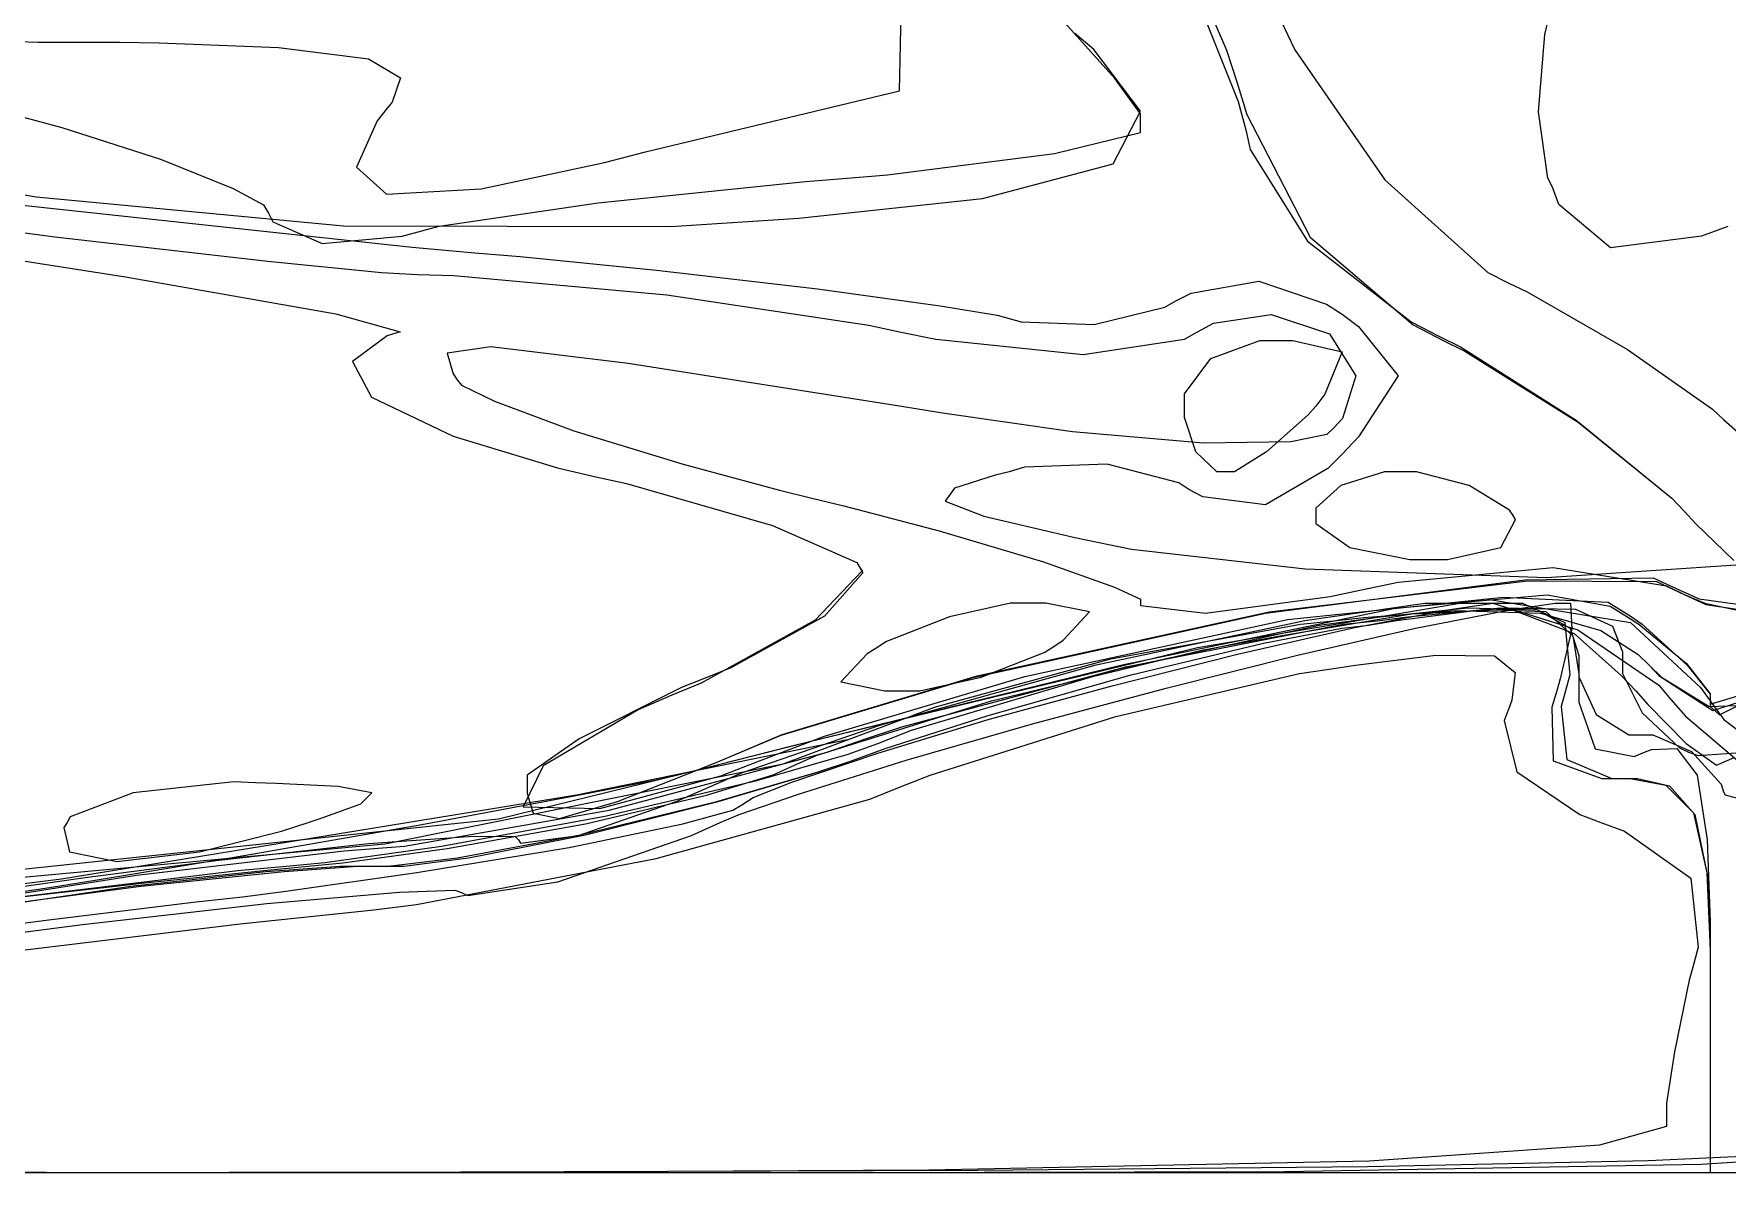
# Model space of a CAD drawing. Extents: x 0 to 1.19, y 0.01 to 1.31.
# Drawn here: x 0.5806 to 0.9832, y 0.0138 to 0.2847 of the extents above; entities that cross this region are included whole.
import ezdxf

# ---------------------------------------------------------------- set-up
doc = ezdxf.new("R2010")
doc.units = 0
doc.layers.get('0').update_dxf_attribs({"linetype": 'CONTINUOUS'})

msp = doc.modelspace()

# ---------------------------------------------------------------- linework, layer by layer
at = {"color": 250}
for p, q in [((0.78646, 0.27116), (0.78749, 0.31912)), ((0.85493, 0.30241), (0.8642, 0.28076)), ((0.83762, 0.27409), (0.82574, 0.28733)), ((0.85921, 0.28803), (0.86692, 0.26855)), ((0.87706, 0.28787), (0.88043, 0.28087)), ((0.93983, 0.28451), (0.94065, 0.28787)), ((0.52382, 0.28461), (0.58171, 0.28266)), ((0.58171, 0.28266), (0.60102, 0.28266)), ((0.60102, 0.28266), (0.61046, 0.2825)), ((0.61046, 0.2825), (0.63878, 0.28141)), ((0.83263, 0.28092), (0.82812, 0.28472)), ((0.93837, 0.26611), (0.93983, 0.28451)), ((0.63878, 0.28141), (0.66016, 0.27875)), ((0.66016, 0.27875), (0.66781, 0.2742)), ((0.8437, 0.26633), (0.83263, 0.28092)), ((0.8642, 0.28076), (0.86664, 0.27327)), ((0.88043, 0.28087), (0.9018, 0.25)), ((0.66781, 0.2742), (0.66585, 0.26845)), ((0.84375, 0.26568), (0.83762, 0.27409)), ((0.56017, 0.26975), (0.58729, 0.26237)), ((0.72602, 0.25662), (0.78646, 0.27116)), ((0.86664, 0.27327), (0.86898, 0.26546)), ((0.66461, 0.26704), (0.66222, 0.264)), ((0.66585, 0.26845), (0.66461, 0.26704)), ((0.83724, 0.25374), (0.8437, 0.26633)), ((0.84375, 0.26286), (0.84375, 0.26568)), ((0.86692, 0.26855), (0.86876, 0.26183)), ((0.94059, 0.25038), (0.93837, 0.26611)), ((0.58729, 0.26237), (0.61079, 0.25488)), ((0.66222, 0.264), (0.65734, 0.25298)), ((0.84375, 0.26123), (0.84375, 0.26286)), ((0.86876, 0.26183), (0.86979, 0.25716)), ((0.86898, 0.26546), (0.88406, 0.23633)), ((0.8233, 0.25624), (0.84375, 0.26123)), ((0.61079, 0.25488), (0.62804, 0.24788)), ((0.68696, 0.24783), (0.71631, 0.25412)), ((0.71631, 0.25412), (0.72602, 0.25662)), ((0.78358, 0.25114), (0.8233, 0.25624)), ((0.80615, 0.2455), (0.83724, 0.25374)), ((0.86979, 0.25716), (0.88346, 0.23541)), ((0.65734, 0.25298), (0.66444, 0.24658)), ((0.76405, 0.24957), (0.77398, 0.25033)), ((0.77398, 0.25033), (0.78358, 0.25114)), ((0.9018, 0.25), (0.92627, 0.22797)), ((0.94168, 0.24826), (0.94059, 0.25038)), ((0.56771, 0.24826), (0.58122, 0.24593)), ((0.58122, 0.24593), (0.65424, 0.23904)), ((0.62804, 0.24788), (0.6352, 0.24403)), ((0.66444, 0.24658), (0.68696, 0.24783)), ((0.71479, 0.24452), (0.76405, 0.24957)), ((0.9432, 0.24414), (0.94168, 0.24826)), ((0.6352, 0.24403), (0.63645, 0.24202)), ((0.63645, 0.24202), (0.63748, 0.23996)), ((0.67703, 0.23893), (0.71479, 0.24452)), ((0.76248, 0.24089), (0.80615, 0.2455)), ((0.95546, 0.23383), (0.9432, 0.24414)), ((0.63748, 0.23996), (0.6492, 0.23486)), ((0.65424, 0.23904), (0.73204, 0.23888)), ((0.66819, 0.23655), (0.67291, 0.23785)), ((0.67291, 0.23785), (0.67703, 0.23893)), ((0.73204, 0.23888), (0.74794, 0.23991)), ((0.74794, 0.23991), (0.76248, 0.24089)), ((0.98334, 0.23888), (0.97705, 0.23655)), ((0.6492, 0.23486), (0.66819, 0.23655)), ((0.88346, 0.23541), (0.90809, 0.21625)), ((0.88406, 0.23633), (0.90858, 0.21549)), ((0.97705, 0.23655), (0.95546, 0.23383)), ((0.92627, 0.22797), (0.93126, 0.22537)), ((0.93126, 0.22537), (0.93566, 0.22331)), ((0.93566, 0.22331), (0.95947, 0.20964)), ((0.90809, 0.21625), (0.91461, 0.21284)), ((0.90858, 0.21549), (0.91564, 0.21181)), ((0.91461, 0.21284), (0.91981, 0.21023)), ((0.91564, 0.21181), (0.92084, 0.2092)), ((0.91981, 0.21023), (0.94727, 0.19282)), ((0.95947, 0.20964), (0.97971, 0.19542)), ((0.92084, 0.2092), (0.94775, 0.19233)), ((0.97971, 0.19542), (0.98231, 0.19303)), ((0.94727, 0.19282), (0.97005, 0.17432)), ((0.94775, 0.19233), (0.97005, 0.17432)), ((0.98231, 0.19303), (0.98703, 0.18891)), ((0.89138, 0.1773), (0.88542, 0.17193)), ((0.89138, 0.1773), (0.88542, 0.17193)), ((0.90175, 0.18056), (0.89138, 0.1773)), ((0.90175, 0.18056), (0.89138, 0.1773)), ((0.90522, 0.18056), (0.90175, 0.18056)), ((0.90522, 0.18056), (0.90175, 0.18056)), ((0.90934, 0.18056), (0.90522, 0.18056)), ((0.90934, 0.18056), (0.90522, 0.18056)), ((0.92182, 0.1773), (0.90934, 0.18056)), ((0.92182, 0.1773), (0.90934, 0.18056)), ((0.93148, 0.17144), (0.92182, 0.1773)), ((0.93148, 0.17144), (0.92182, 0.1773)), ((0.97005, 0.17432), (0.97293, 0.17117)), ((0.97005, 0.17432), (0.97293, 0.17117)), ((0.88542, 0.17193), (0.88542, 0.17014)), ((0.88542, 0.17193), (0.88542, 0.17014)), ((0.88542, 0.17014), (0.88542, 0.16829)), ((0.88542, 0.17014), (0.88542, 0.16829)), ((0.92942, 0.1626), (0.93289, 0.16922)), ((0.92942, 0.1626), (0.93289, 0.16922)), ((0.93229, 0.17014), (0.93148, 0.17144)), ((0.93229, 0.17014), (0.93148, 0.17144)), ((0.93289, 0.16922), (0.93229, 0.17014)), ((0.93289, 0.16922), (0.93229, 0.17014)), ((0.97293, 0.17117), (0.97575, 0.16819)), ((0.97293, 0.17117), (0.97575, 0.16819)), ((0.88542, 0.16829), (0.89345, 0.1626)), ((0.88542, 0.16829), (0.89345, 0.1626)), ((0.97575, 0.16819), (0.98475, 0.15945)), ((0.97575, 0.16819), (0.98475, 0.15945)), ((0.89345, 0.1626), (0.90772, 0.15972)), ((0.89345, 0.1626), (0.90772, 0.15972)), ((0.91672, 0.15972), (0.92942, 0.1626)), ((0.91672, 0.15972), (0.92942, 0.1626)), ((0.90772, 0.15972), (0.91249, 0.15972)), ((0.90772, 0.15972), (0.91249, 0.15972)), ((0.91249, 0.15972), (0.91672, 0.15972)), ((0.91249, 0.15972), (0.91672, 0.15972)), ((1.1875, 0.01389), (0, 0.01389)), ((1.1875, 0.01389), (0, 0.01389)), ((1.15625, 0.01389), (0, 0.01389)), ((1.09375, 0.01389), (0, 0.01389)), ((1.09375, 0.01389), (0, 0.01389))]:
    msp.add_line(p, q, dxfattribs=at)
at = {"color": 29}
for p, q in [((0.85921, 0.28803), (0.86692, 0.26855)), ((0.83263, 0.28092), (0.82812, 0.28472)), ((0.8437, 0.26633), (0.83263, 0.28092)), ((0.83724, 0.25374), (0.8437, 0.26633)), ((0.86692, 0.26855), (0.86876, 0.26183)), ((0.86876, 0.26183), (0.86979, 0.25716)), ((0.80615, 0.2455), (0.83724, 0.25374)), ((0.86979, 0.25716), (0.88346, 0.23541)), ((0.56771, 0.24826), (0.58122, 0.24593)), ((0.58122, 0.24593), (0.65424, 0.23904)), ((0.76248, 0.24089), (0.80615, 0.2455)), ((0.65424, 0.23904), (0.73204, 0.23888)), ((0.73204, 0.23888), (0.74794, 0.23991)), ((0.74794, 0.23991), (0.76248, 0.24089)), ((0.88346, 0.23541), (0.90809, 0.21625)), ((0.90809, 0.21625), (0.91461, 0.21284)), ((0.91461, 0.21284), (0.91981, 0.21023)), ((0.91981, 0.21023), (0.94727, 0.19282)), ((0.94727, 0.19282), (0.97005, 0.17432)), ((0.89138, 0.1773), (0.88542, 0.17193)), ((0.90175, 0.18056), (0.89138, 0.1773)), ((0.90522, 0.18056), (0.90175, 0.18056)), ((0.90934, 0.18056), (0.90522, 0.18056)), ((0.92182, 0.1773), (0.90934, 0.18056)), ((0.93148, 0.17144), (0.92182, 0.1773)), ((0.97005, 0.17432), (0.97293, 0.17117)), ((0.88542, 0.17193), (0.88542, 0.17014)), ((0.88542, 0.17014), (0.88542, 0.16829)), ((0.92942, 0.1626), (0.93289, 0.16922)), ((0.93229, 0.17014), (0.93148, 0.17144)), ((0.93289, 0.16922), (0.93229, 0.17014)), ((0.97293, 0.17117), (0.97575, 0.16819)), ((0.88542, 0.16829), (0.89345, 0.1626)), ((0.97575, 0.16819), (0.98475, 0.15945)), ((0.89345, 0.1626), (0.90772, 0.15972)), ((0.91672, 0.15972), (0.92942, 0.1626)), ((0.90772, 0.15972), (0.91249, 0.15972)), ((0.91249, 0.15972), (0.91672, 0.15972)), ((1.08957, 0.01389), (0, 0.01389))]:
    msp.add_line(p, q, dxfattribs=at)
at = {"color": 251}
for p, q in [((0.52686, 0.24403), (0.58567, 0.23644)), ((0.58567, 0.23644), (0.63628, 0.23063)), ((0.63628, 0.23063), (0.66325, 0.22797)), ((0.66325, 0.22797), (0.67188, 0.22743)), ((0.67188, 0.22743), (0.68045, 0.22721)), ((0.68045, 0.22721), (0.73112, 0.22266)), ((0.73112, 0.22266), (0.77914, 0.21544)), ((0.86111, 0.21588), (0.87478, 0.21794)), ((0.87478, 0.21794), (0.88867, 0.21338)), ((0.77914, 0.21544), (0.78646, 0.21387)), ((0.78646, 0.21387), (0.79503, 0.21208)), ((0.85417, 0.21208), (0.85731, 0.21387)), ((0.85731, 0.21387), (0.86111, 0.21588)), ((0.88867, 0.21338), (0.89491, 0.20334)), ((0.68929, 0.21023), (0.67893, 0.20877)), ((0.72195, 0.20627), (0.68929, 0.21023)), ((0.79503, 0.21208), (0.83008, 0.20844)), ((0.83008, 0.20844), (0.85417, 0.21208)), ((0.67893, 0.20877), (0.68034, 0.20383)), ((0.77034, 0.19873), (0.72195, 0.20627)), ((0.68034, 0.20383), (0.68126, 0.20242)), ((0.68126, 0.20242), (0.68229, 0.20112)), ((0.89491, 0.20334), (0.89176, 0.1932)), ((0.68229, 0.20112), (0.69016, 0.19732)), ((0.69016, 0.19732), (0.70898, 0.19032)), ((0.78646, 0.19618), (0.77034, 0.19873)), ((0.79666, 0.1945), (0.78646, 0.19618)), ((0.82758, 0.1901), (0.79666, 0.1945)), ((0.70898, 0.19032), (0.73497, 0.1824)), ((0.85872, 0.18734), (0.82758, 0.1901)), ((0.88802, 0.18945), (0.87945, 0.18772)), ((0.88959, 0.19097), (0.88802, 0.18945)), ((0.89176, 0.1932), (0.88959, 0.19097)), ((0.87945, 0.18772), (0.85872, 0.18734)), ((0.73497, 0.1824), (0.75792, 0.17622)), ((0.75792, 0.17622), (0.76562, 0.17432)), ((0.76562, 0.17432), (0.77317, 0.17247)), ((0.77317, 0.17247), (0.79584, 0.1665)), ((0.79584, 0.1665), (0.82069, 0.15912)), ((0.82069, 0.15912), (0.83751, 0.1531)), ((0.90495, 0.1543), (0.94179, 0.15777)), ((0.94179, 0.15777), (0.96875, 0.15348)), ((0.83751, 0.1531), (0.84375, 0.15028)), ((0.89583, 0.15245), (0.90495, 0.1543)), ((0.96875, 0.15348), (0.97293, 0.15137)), ((0.81283, 0.14931), (0.79829, 0.14605)), ((0.81771, 0.14931), (0.81283, 0.14931)), ((0.82118, 0.14931), (0.81771, 0.14931)), ((0.8316, 0.14724), (0.82118, 0.14931)), ((0.84375, 0.15028), (0.84375, 0.14931)), ((0.84375, 0.14931), (0.84375, 0.14876)), ((0.85921, 0.14697), (0.88878, 0.15088)), ((0.88878, 0.15088), (0.89583, 0.15245)), ((0.97293, 0.15137), (0.97814, 0.14904)), ((0.97814, 0.14904), (0.99658, 0.14621)), ((0.79829, 0.14605), (0.78331, 0.14019)), ((0.82536, 0.14057), (0.8316, 0.14724)), ((0.84375, 0.14876), (0.85921, 0.14697)), ((0.77875, 0.13726), (0.77251, 0.13059)), ((0.78125, 0.13889), (0.77875, 0.13726)), ((0.78331, 0.14019), (0.78125, 0.13889)), ((0.80583, 0.13173), (0.8208, 0.13759)), ((0.8208, 0.13759), (0.82292, 0.13889)), ((0.82292, 0.13889), (0.82536, 0.14057)), ((0.77251, 0.13059), (0.78293, 0.12847)), ((0.79129, 0.12847), (0.80583, 0.13173)), ((0.78293, 0.12847), (0.78646, 0.12847)), ((0.78646, 0.12847), (0.79129, 0.12847)), ((1.08854, 0.01389), (0, 0.01389))]:
    msp.add_line(p, q, dxfattribs=at)
at = {"color": 27}
for p, q in [((0.52686, 0.24403), (0.58567, 0.23644)), ((0.58567, 0.23644), (0.63628, 0.23063)), ((0.63628, 0.23063), (0.66325, 0.22797)), ((0.66325, 0.22797), (0.67188, 0.22743)), ((0.67188, 0.22743), (0.68045, 0.22721)), ((0.68045, 0.22721), (0.73112, 0.22266)), ((0.73112, 0.22266), (0.77914, 0.21544)), ((0.86111, 0.21588), (0.87478, 0.21794)), ((0.87478, 0.21794), (0.88867, 0.21338)), ((0.77914, 0.21544), (0.78646, 0.21387)), ((0.78646, 0.21387), (0.79503, 0.21208)), ((0.85417, 0.21208), (0.85731, 0.21387)), ((0.85731, 0.21387), (0.86111, 0.21588)), ((0.88867, 0.21338), (0.89491, 0.20334)), ((0.68929, 0.21023), (0.67893, 0.20877)), ((0.72195, 0.20627), (0.68929, 0.21023)), ((0.79503, 0.21208), (0.83008, 0.20844)), ((0.83008, 0.20844), (0.85417, 0.21208)), ((0.67893, 0.20877), (0.68034, 0.20383)), ((0.77034, 0.19873), (0.72195, 0.20627)), ((0.68034, 0.20383), (0.68126, 0.20242)), ((0.68126, 0.20242), (0.68229, 0.20112)), ((0.89491, 0.20334), (0.89176, 0.1932)), ((0.68229, 0.20112), (0.69016, 0.19732)), ((0.69016, 0.19732), (0.70898, 0.19032)), ((0.78646, 0.19618), (0.77034, 0.19873)), ((0.79666, 0.1945), (0.78646, 0.19618)), ((0.82758, 0.1901), (0.79666, 0.1945)), ((0.70898, 0.19032), (0.73497, 0.1824)), ((0.85872, 0.18734), (0.82758, 0.1901)), ((0.88802, 0.18945), (0.87945, 0.18772)), ((0.88959, 0.19097), (0.88802, 0.18945)), ((0.89176, 0.1932), (0.88959, 0.19097)), ((0.87945, 0.18772), (0.85872, 0.18734)), ((0.73497, 0.1824), (0.75792, 0.17622)), ((0.75792, 0.17622), (0.76562, 0.17432)), ((0.76562, 0.17432), (0.77317, 0.17247)), ((0.77317, 0.17247), (0.79584, 0.1665)), ((0.79584, 0.1665), (0.82069, 0.15912)), ((0.82069, 0.15912), (0.83751, 0.1531)), ((0.90495, 0.1543), (0.94179, 0.15777)), ((0.94179, 0.15777), (0.96875, 0.15348)), ((0.83751, 0.1531), (0.84375, 0.15028)), ((0.89583, 0.15245), (0.90495, 0.1543)), ((0.96875, 0.15348), (0.97293, 0.15137)), ((0.81283, 0.14931), (0.79829, 0.14605)), ((0.81771, 0.14931), (0.81283, 0.14931)), ((0.82118, 0.14931), (0.81771, 0.14931)), ((0.8316, 0.14724), (0.82118, 0.14931)), ((0.84375, 0.15028), (0.84375, 0.14931)), ((0.84375, 0.14931), (0.84375, 0.14876)), ((0.85921, 0.14697), (0.88878, 0.15088)), ((0.88878, 0.15088), (0.89583, 0.15245)), ((0.97293, 0.15137), (0.97814, 0.14904)), ((0.97814, 0.14904), (0.99658, 0.14621)), ((0.79829, 0.14605), (0.78331, 0.14019)), ((0.82536, 0.14057), (0.8316, 0.14724)), ((0.84375, 0.14876), (0.85921, 0.14697)), ((0.77875, 0.13726), (0.77251, 0.13059)), ((0.78125, 0.13889), (0.77875, 0.13726)), ((0.78331, 0.14019), (0.78125, 0.13889)), ((0.80583, 0.13173), (0.8208, 0.13759)), ((0.8208, 0.13759), (0.82292, 0.13889)), ((0.82292, 0.13889), (0.82536, 0.14057)), ((0.77251, 0.13059), (0.78293, 0.12847)), ((0.79129, 0.12847), (0.80583, 0.13173)), ((0.78293, 0.12847), (0.78646, 0.12847)), ((0.78646, 0.12847), (0.79129, 0.12847)), ((1.08333, 0.01389), (0, 0.01389))]:
    msp.add_line(p, q, dxfattribs=at)
at = {"color": 8}
for p, q in [((0.5638, 0.24544), (0.67057, 0.23394)), ((0.67057, 0.23394), (0.68544, 0.23264)), ((0.68544, 0.23264), (0.69624, 0.23172)), ((0.69624, 0.23172), (0.72868, 0.22846)), ((0.72868, 0.22846), (0.76693, 0.22407)), ((0.85574, 0.22304), (0.87185, 0.22591)), ((0.87185, 0.22591), (0.88797, 0.22043)), ((0.76693, 0.22407), (0.79612, 0.22005)), ((0.85211, 0.22119), (0.85574, 0.22304)), ((0.79612, 0.22005), (0.80963, 0.21783)), ((0.80963, 0.21783), (0.8125, 0.21701)), ((0.83268, 0.2156), (0.8495, 0.21967)), ((0.8495, 0.21967), (0.85211, 0.22119)), ((0.88797, 0.22043), (0.89166, 0.21804)), ((0.89166, 0.21804), (0.89551, 0.21512)), ((0.8125, 0.21701), (0.81532, 0.21625)), ((0.81532, 0.21625), (0.83268, 0.2156)), ((0.89551, 0.21512), (0.90495, 0.20334)), ((0.90495, 0.20334), (0.89551, 0.18886)), ((0.89551, 0.18886), (0.89166, 0.18473)), ((0.81614, 0.18164), (0.8125, 0.18056)), ((0.83578, 0.1824), (0.81614, 0.18164)), ((0.85281, 0.17795), (0.83578, 0.1824)), ((0.88824, 0.18137), (0.87343, 0.17274)), ((0.89166, 0.18473), (0.88824, 0.18137)), ((0.80919, 0.17974), (0.79953, 0.1767)), ((0.8125, 0.18056), (0.80919, 0.17974)), ((0.8552, 0.17638), (0.85281, 0.17795)), ((0.79953, 0.1767), (0.79725, 0.17356)), ((0.79725, 0.17356), (0.80648, 0.17003)), ((0.85856, 0.17459), (0.8552, 0.17638)), ((0.87343, 0.17274), (0.85856, 0.17459)), ((0.80648, 0.17003), (0.8227, 0.16618)), ((0.8227, 0.16618), (0.82812, 0.16493)), ((0.82812, 0.16493), (0.84158, 0.16216)), ((0.84158, 0.16216), (0.88287, 0.1575)), ((0.88287, 0.1575), (0.94021, 0.15544)), ((0.94021, 0.15544), (0.98763, 0.15864)), ((1.08957, 0.01389), (0, 0.01389))]:
    msp.add_line(p, q, dxfattribs=at)
at = {"color": 39}
for p, q in [((0.5638, 0.24544), (0.67057, 0.23394)), ((0.67057, 0.23394), (0.68544, 0.23264)), ((0.68544, 0.23264), (0.69624, 0.23172)), ((0.69624, 0.23172), (0.72868, 0.22846)), ((0.72868, 0.22846), (0.76693, 0.22407)), ((0.85574, 0.22304), (0.87185, 0.22591)), ((0.87185, 0.22591), (0.88797, 0.22043)), ((0.76693, 0.22407), (0.79612, 0.22005)), ((0.85211, 0.22119), (0.85574, 0.22304)), ((0.79612, 0.22005), (0.80963, 0.21783)), ((0.80963, 0.21783), (0.8125, 0.21701)), ((0.83268, 0.2156), (0.8495, 0.21967)), ((0.8495, 0.21967), (0.85211, 0.22119)), ((0.88797, 0.22043), (0.89166, 0.21804)), ((0.89166, 0.21804), (0.89551, 0.21512)), ((0.8125, 0.21701), (0.81532, 0.21625)), ((0.81532, 0.21625), (0.83268, 0.2156)), ((0.89551, 0.21512), (0.90495, 0.20334)), ((0.90495, 0.20334), (0.89551, 0.18886)), ((0.89551, 0.18886), (0.89166, 0.18473)), ((0.81614, 0.18164), (0.8125, 0.18056)), ((0.83578, 0.1824), (0.81614, 0.18164)), ((0.85281, 0.17795), (0.83578, 0.1824)), ((0.88824, 0.18137), (0.87343, 0.17274)), ((0.89166, 0.18473), (0.88824, 0.18137)), ((0.80919, 0.17974), (0.79953, 0.1767)), ((0.8125, 0.18056), (0.80919, 0.17974)), ((0.8552, 0.17638), (0.85281, 0.17795)), ((0.79953, 0.1767), (0.79725, 0.17356)), ((0.79725, 0.17356), (0.80648, 0.17003)), ((0.85856, 0.17459), (0.8552, 0.17638)), ((0.87343, 0.17274), (0.85856, 0.17459)), ((0.80648, 0.17003), (0.8227, 0.16618)), ((0.8227, 0.16618), (0.82812, 0.16493)), ((0.82812, 0.16493), (0.84158, 0.16216)), ((0.84158, 0.16216), (0.88287, 0.1575)), ((0.88287, 0.1575), (0.94021, 0.15544)), ((0.94021, 0.15544), (0.98763, 0.15864)), ((1.08957, 0.01389), (0, 0.01389))]:
    msp.add_line(p, q, dxfattribs=at)
at = {"color": 37}
for p, q in [((0.52577, 0.23882), (0.60243, 0.22694)), ((0.52577, 0.23882), (0.60243, 0.22694)), ((0.60243, 0.22694), (0.6524, 0.21815)), ((0.60243, 0.22694), (0.6524, 0.21815)), ((0.6524, 0.21815), (0.6677, 0.21387)), ((0.6524, 0.21815), (0.6677, 0.21387)), ((0.6677, 0.21387), (0.66461, 0.21289)), ((0.6677, 0.21387), (0.66461, 0.21289)), ((0.6677, 0.21387), (0.6677, 0.21387)), ((0.6677, 0.21387), (0.6677, 0.21387)), ((0.66461, 0.21289), (0.65636, 0.20676)), ((0.66461, 0.21289), (0.65636, 0.20676)), ((0.86041, 0.20752), (0.87213, 0.21181)), ((0.87213, 0.21181), (0.87603, 0.21181)), ((0.87603, 0.21181), (0.87994, 0.21181)), ((0.87994, 0.21181), (0.89166, 0.20909)), ((0.65636, 0.20676), (0.66092, 0.1983)), ((0.65636, 0.20676), (0.66092, 0.1983)), ((0.85417, 0.19906), (0.86041, 0.20752)), ((0.89166, 0.20909), (0.88753, 0.199)), ((0.66092, 0.1983), (0.68029, 0.18902)), ((0.66092, 0.1983), (0.68029, 0.18902)), ((0.85417, 0.19618), (0.85417, 0.19906)), ((0.88753, 0.199), (0.88542, 0.19618)), ((0.85417, 0.19347), (0.85417, 0.19618)), ((0.85688, 0.18527), (0.85417, 0.19347)), ((0.88357, 0.19412), (0.8737, 0.18527)), ((0.88542, 0.19618), (0.88357, 0.19412)), ((0.68029, 0.18902), (0.70513, 0.18153)), ((0.68029, 0.18902), (0.70513, 0.18153)), ((0.86187, 0.18056), (0.85688, 0.18527)), ((0.8737, 0.18527), (0.86605, 0.18056)), ((0.70513, 0.18153), (0.71354, 0.17952)), ((0.70513, 0.18153), (0.71354, 0.17952)), ((0.71354, 0.17952), (0.72157, 0.17774)), ((0.71354, 0.17952), (0.72157, 0.17774)), ((0.72157, 0.17774), (0.75624, 0.16781)), ((0.72157, 0.17774), (0.75624, 0.16781)), ((0.86355, 0.18056), (0.86187, 0.18056)), ((0.86605, 0.18056), (0.86355, 0.18056)), ((0.75624, 0.16781), (0.77626, 0.15896)), ((0.75624, 0.16781), (0.77626, 0.15896)), ((0.77626, 0.15896), (0.77707, 0.15766)), ((0.77626, 0.15896), (0.77707, 0.15766)), ((0.77707, 0.15766), (0.77772, 0.15652)), ((0.77707, 0.15766), (0.77772, 0.15652)), ((0.77772, 0.15652), (0.76861, 0.14621)), ((0.77772, 0.15652), (0.76861, 0.14621)), ((0.87343, 0.14697), (0.93506, 0.15489)), ((0.87435, 0.14724), (0.93576, 0.15462)), ((0.93506, 0.15489), (0.9656, 0.15533)), ((0.93576, 0.15462), (0.96642, 0.15451)), ((0.9656, 0.15533), (0.9719, 0.15245)), ((0.96642, 0.15451), (0.97293, 0.15137)), ((0.9719, 0.15245), (0.97656, 0.15039)), ((0.97293, 0.15137), (0.97786, 0.14931)), ((0.97656, 0.15039), (0.99582, 0.14762)), ((0.97786, 0.14931), (0.99555, 0.14556)), ((0.76861, 0.14621), (0.74631, 0.13395)), ((0.76861, 0.14621), (0.74631, 0.13395)), ((0.80398, 0.13167), (0.87343, 0.14697)), ((0.8049, 0.13205), (0.87435, 0.14724)), ((0.74631, 0.13395), (0.74061, 0.13162)), ((0.74631, 0.13395), (0.74061, 0.13162)), ((0.73459, 0.12929), (0.71029, 0.11708)), ((0.73459, 0.12929), (0.71029, 0.11708)), ((0.74061, 0.13162), (0.73459, 0.12929)), ((0.74061, 0.13162), (0.73459, 0.12929)), ((0.7583, 0.11795), (0.80398, 0.13167)), ((0.75852, 0.11811), (0.8049, 0.13205)), ((0.71029, 0.11708), (0.69792, 0.10845)), ((0.71029, 0.11708), (0.69792, 0.10845)), ((0.74376, 0.11182), (0.75852, 0.11811)), ((0.74376, 0.11182), (0.7583, 0.11795)), ((0.7194, 0.10221), (0.73769, 0.10938)), ((0.7194, 0.10221), (0.73769, 0.10938)), ((0.73769, 0.10938), (0.74376, 0.11182)), ((0.73769, 0.10938), (0.74376, 0.11182)), ((0.69792, 0.10845), (0.69792, 0.10558)), ((0.69792, 0.10845), (0.69792, 0.10558)), ((0.69792, 0.10558), (0.69792, 0.10406)), ((0.69792, 0.10558), (0.69792, 0.10406)), ((0.69792, 0.10406), (0.69933, 0.09939)), ((0.69792, 0.10406), (0.69933, 0.09939)), ((0.70557, 0.09814), (0.7194, 0.10221)), ((0.70557, 0.09814), (0.7194, 0.10221)), ((0.69933, 0.09939), (0.70557, 0.09814)), ((0.69933, 0.09939), (0.70557, 0.09814)), ((1.08333, 0.01389), (0, 0.01389)), ((1.08333, 0.01389), (0, 0.01389))]:
    msp.add_line(p, q, dxfattribs=at)
at = {"color": 252}
for p, q in [((0.52577, 0.23882), (0.60243, 0.22694)), ((0.60243, 0.22694), (0.6524, 0.21815)), ((0.6524, 0.21815), (0.6677, 0.21387)), ((0.6677, 0.21387), (0.66461, 0.21289)), ((0.6677, 0.21387), (0.6677, 0.21387)), ((0.66461, 0.21289), (0.65636, 0.20676)), ((0.65636, 0.20676), (0.66092, 0.1983)), ((0.66092, 0.1983), (0.68029, 0.18902)), ((0.68029, 0.18902), (0.70513, 0.18153)), ((0.70513, 0.18153), (0.71354, 0.17952)), ((0.71354, 0.17952), (0.72157, 0.17774)), ((0.72157, 0.17774), (0.75624, 0.16781)), ((0.75624, 0.16781), (0.77626, 0.15896)), ((0.77756, 0.15701), (0.76638, 0.14529)), ((0.77626, 0.15896), (0.77707, 0.15766)), ((0.77707, 0.15766), (0.77756, 0.15701)), ((0.85731, 0.13878), (0.92573, 0.15034)), ((0.87864, 0.14545), (0.93001, 0.15077)), ((0.92573, 0.15034), (0.96023, 0.14475)), ((0.93001, 0.15077), (0.95491, 0.14958)), ((0.95491, 0.14958), (0.96039, 0.14616)), ((0.76638, 0.14529), (0.73931, 0.13032)), ((0.81624, 0.13189), (0.87864, 0.14545)), ((0.88178, 0.14437), (0.88959, 0.14513)), ((0.88959, 0.14513), (0.89681, 0.14594)), ((0.89681, 0.14594), (0.91856, 0.14762)), ((0.91856, 0.14762), (0.9388, 0.14697)), ((0.9388, 0.14697), (0.95312, 0.1428)), ((0.96039, 0.14616), (0.963, 0.14437)), ((0.8367, 0.13607), (0.88178, 0.14437)), ((0.95312, 0.1428), (0.96202, 0.1371)), ((0.96023, 0.14475), (0.97683, 0.12929)), ((0.963, 0.14437), (0.97369, 0.1346)), ((0.76503, 0.11648), (0.85731, 0.13878)), ((0.96202, 0.1371), (0.96457, 0.13471)), ((0.79476, 0.12462), (0.8367, 0.13607)), ((0.96457, 0.13471), (0.96766, 0.13162)), ((0.97369, 0.1346), (0.97917, 0.12766)), ((0.73931, 0.13032), (0.73231, 0.12744)), ((0.76861, 0.11768), (0.81624, 0.13189)), ((0.96766, 0.13162), (0.97982, 0.12381)), ((0.97683, 0.12929), (0.98123, 0.12326)), ((0.73231, 0.12744), (0.72434, 0.12397)), ((0.97917, 0.12533), (0.98866, 0.1282)), ((0.97917, 0.12766), (0.97917, 0.12533)), ((0.97917, 0.12533), (0.97917, 0.12533)), ((0.97982, 0.12381), (0.98839, 0.12657)), ((0.72434, 0.12397), (0.70171, 0.11068)), ((0.77447, 0.11703), (0.78852, 0.12223)), ((0.78852, 0.12223), (0.79476, 0.12462)), ((0.98123, 0.12326), (0.98237, 0.12169)), ((0.98237, 0.12169), (0.98736, 0.11784)), ((0.70964, 0.10379), (0.77447, 0.11703)), ((0.75315, 0.11182), (0.76861, 0.11768)), ((0.73438, 0.10867), (0.76503, 0.11648)), ((0.70171, 0.11068), (0.69699, 0.10091)), ((0.74392, 0.10829), (0.75315, 0.11182)), ((0.62815, 0.10688), (0.60428, 0.10428)), ((0.63336, 0.10661), (0.62815, 0.10688)), ((0.63824, 0.1065), (0.63336, 0.10661)), ((0.65299, 0.10574), (0.63824, 0.1065)), ((0.66102, 0.10428), (0.65299, 0.10574)), ((0.69114, 0.09804), (0.73438, 0.10867)), ((0.71517, 0.10053), (0.74392, 0.10829)), ((0.58724, 0.08382), (0.70964, 0.10379)), ((0.60428, 0.10428), (0.5893, 0.09852)), ((0.64898, 0.09825), (0.65836, 0.10162)), ((0.65836, 0.10162), (0.66102, 0.10428)), ((0.69699, 0.10091), (0.71517, 0.10053)), ((0.46067, 0.07368), (0.69114, 0.09804)), ((0.58854, 0.09722), (0.58778, 0.09603)), ((0.5893, 0.09852), (0.58854, 0.09722)), ((0.63949, 0.09516), (0.64583, 0.09722)), ((0.64583, 0.09722), (0.64898, 0.09825)), ((0.58778, 0.09603), (0.58914, 0.09022)), ((0.62001, 0.09022), (0.63949, 0.09516)), ((0.58914, 0.09022), (0.60037, 0.08789)), ((0.60037, 0.08789), (0.62001, 0.09022)), ((0.46598, 0.06879), (0.58724, 0.08382)), ((1.0402, 0.01991), (0.977, 0.0159)), ((1.08127, 0.01389), (0, 0.01389)), ((1.07292, 0.01389), (0, 0.01389)), ((0.58925, 0.01389), (0.54064, 0.01389)), ((0.73513, 0.01383), (0.58925, 0.01389)), ((0.87793, 0.01416), (0.73513, 0.01383)), ((0.977, 0.0159), (0.87793, 0.01416))]:
    msp.add_line(p, q, dxfattribs=at)
at = {"color": 47}
for p, q in [((0.52577, 0.23882), (0.60243, 0.22694)), ((0.60243, 0.22694), (0.6524, 0.21815)), ((0.6524, 0.21815), (0.6677, 0.21387)), ((0.6677, 0.21387), (0.66461, 0.21289)), ((0.6677, 0.21387), (0.6677, 0.21387)), ((0.66461, 0.21289), (0.65636, 0.20676)), ((0.65636, 0.20676), (0.66092, 0.1983)), ((0.66092, 0.1983), (0.68029, 0.18902)), ((0.68029, 0.18902), (0.70513, 0.18153)), ((0.70513, 0.18153), (0.71354, 0.17952)), ((0.71354, 0.17952), (0.72157, 0.17774)), ((0.72157, 0.17774), (0.75624, 0.16781)), ((0.75624, 0.16781), (0.77626, 0.15896)), ((0.77756, 0.15701), (0.76638, 0.14529)), ((0.77626, 0.15896), (0.77707, 0.15766)), ((0.77707, 0.15766), (0.77756, 0.15701)), ((0.87864, 0.14545), (0.93001, 0.15077)), ((0.93001, 0.15077), (0.95491, 0.14958)), ((0.95491, 0.14958), (0.96039, 0.14616)), ((0.76638, 0.14529), (0.73931, 0.13032)), ((0.81624, 0.13189), (0.87864, 0.14545)), ((0.96039, 0.14616), (0.963, 0.14437)), ((0.963, 0.14437), (0.97369, 0.1346)), ((0.97369, 0.1346), (0.97917, 0.12766)), ((0.73931, 0.13032), (0.73231, 0.12744)), ((0.76861, 0.11768), (0.81624, 0.13189)), ((0.73231, 0.12744), (0.72434, 0.12397)), ((0.97917, 0.12533), (0.98866, 0.1282)), ((0.97917, 0.12766), (0.97917, 0.12533)), ((0.97917, 0.12533), (0.97917, 0.12533)), ((0.72434, 0.12397), (0.70171, 0.11068)), ((0.75315, 0.11182), (0.76861, 0.11768)), ((0.70171, 0.11068), (0.69699, 0.10091)), ((0.74392, 0.10829), (0.75315, 0.11182)), ((0.62815, 0.10688), (0.60428, 0.10428)), ((0.63336, 0.10661), (0.62815, 0.10688)), ((0.63824, 0.1065), (0.63336, 0.10661)), ((0.65299, 0.10574), (0.63824, 0.1065)), ((0.66102, 0.10428), (0.65299, 0.10574)), ((0.71517, 0.10053), (0.74392, 0.10829)), ((0.60428, 0.10428), (0.5893, 0.09852)), ((0.64898, 0.09825), (0.65836, 0.10162)), ((0.65836, 0.10162), (0.66102, 0.10428)), ((0.69699, 0.10091), (0.71517, 0.10053)), ((0.58854, 0.09722), (0.58778, 0.09603)), ((0.5893, 0.09852), (0.58854, 0.09722)), ((0.63949, 0.09516), (0.64583, 0.09722)), ((0.64583, 0.09722), (0.64898, 0.09825)), ((0.58778, 0.09603), (0.58914, 0.09022)), ((0.62001, 0.09022), (0.63949, 0.09516)), ((0.58914, 0.09022), (0.60037, 0.08789)), ((0.60037, 0.08789), (0.62001, 0.09022)), ((1.08127, 0.01389), (0, 0.01389))]:
    msp.add_line(p, q, dxfattribs=at)
at = {"color": 9}
for p, q in [((0.88281, 0.14524), (0.9113, 0.14931)), ((0.9113, 0.14931), (0.92084, 0.14931)), ((0.92084, 0.14931), (0.92752, 0.14931)), ((0.92752, 0.14931), (0.94765, 0.14296)), ((0.83317, 0.13471), (0.88281, 0.14524)), ((0.89193, 0.14437), (0.90001, 0.14513)), ((0.90001, 0.14513), (0.90728, 0.1461)), ((0.90728, 0.1461), (0.92931, 0.14822)), ((0.92931, 0.14822), (0.9471, 0.14789)), ((0.9471, 0.14789), (0.95595, 0.14383)), ((0.84022, 0.13422), (0.89193, 0.14437)), ((0.94765, 0.14296), (0.96691, 0.12983)), ((0.95595, 0.14383), (0.95833, 0.1378)), ((0.95833, 0.1378), (0.95833, 0.13574)), ((0.78179, 0.12033), (0.83317, 0.13471)), ((0.78695, 0.1199), (0.84022, 0.13422)), ((0.95833, 0.13574), (0.95833, 0.13265)), ((0.95833, 0.13265), (0.963, 0.12326)), ((0.96691, 0.12983), (0.96978, 0.12641)), ((0.96978, 0.12641), (0.97325, 0.12245)), ((0.963, 0.12326), (0.97184, 0.11496)), ((0.97325, 0.12245), (0.98551, 0.11209)), ((0.74908, 0.1091), (0.78179, 0.12033)), ((0.76926, 0.11393), (0.7781, 0.11703)), ((0.7781, 0.11703), (0.78695, 0.1199)), ((0.71745, 0.1001), (0.76926, 0.11393)), ((0.97184, 0.11496), (0.97396, 0.11388)), ((0.97396, 0.11388), (0.97629, 0.11312)), ((0.97629, 0.11312), (0.98524, 0.11377)), ((0.73855, 0.10449), (0.74908, 0.1091)), ((0.71012, 0.09413), (0.73334, 0.10216)), ((0.73334, 0.10216), (0.73855, 0.10449)), ((0.66873, 0.09153), (0.71745, 0.1001)), ((0.66016, 0.09218), (0.68511, 0.09397)), ((0.68511, 0.09397), (0.69504, 0.09386)), ((0.69504, 0.09386), (0.69586, 0.09304)), ((0.69586, 0.09304), (0.69634, 0.09229)), ((0.69634, 0.09229), (0.71012, 0.09413)), ((0.60503, 0.08464), (0.65441, 0.09049)), ((0.62462, 0.08827), (0.66016, 0.09218)), ((0.65441, 0.09049), (0.66146, 0.09098)), ((0.66146, 0.09098), (0.66873, 0.09153)), ((0.551, 0.07617), (0.60503, 0.08464)), ((0.59283, 0.08415), (0.62462, 0.08827)), ((0.56565, 0.08035), (0.5823, 0.08263)), ((0.5823, 0.08263), (0.59283, 0.08415)), ((0.96446, 0.01676), (0.89768, 0.01535)), ((1.00944, 0.01888), (0.96446, 0.01676)), ((1.0625, 0.01389), (0, 0.01389)), ((0.68218, 0.01405), (0.56429, 0.01389)), ((0.80501, 0.01449), (0.68218, 0.01405)), ((0.89768, 0.01535), (0.80501, 0.01449))]:
    msp.add_line(p, q, dxfattribs=at)
at = {"color": 25}
for p, q in [((0.9043, 0.14817), (0.94043, 0.15131)), ((0.94043, 0.15131), (0.95535, 0.14865)), ((0.83936, 0.13466), (0.9043, 0.14817)), ((0.95535, 0.14865), (0.95936, 0.14616)), ((0.95936, 0.14616), (0.96218, 0.14437)), ((0.96218, 0.14437), (0.97352, 0.13498)), ((0.76053, 0.11534), (0.83936, 0.13466)), ((0.97352, 0.13498), (0.97917, 0.12777)), ((0.97917, 0.12777), (0.97917, 0.12533)), ((0.97917, 0.12533), (0.97917, 0.12473)), ((0.98134, 0.12278), (0.98893, 0.12652)), ((0.97917, 0.12473), (0.98134, 0.12278)), ((0.73438, 0.10867), (0.76053, 0.11534)), ((0.70958, 0.10357), (0.72862, 0.10737)), ((0.72862, 0.10737), (0.73438, 0.10867)), ((0.67291, 0.09673), (0.70958, 0.10357)), ((0.62918, 0.08908), (0.67291, 0.09673)), ((0.59478, 0.08339), (0.62918, 0.08908)), ((0.56863, 0.07943), (0.58333, 0.0816)), ((0.58333, 0.0816), (0.59478, 0.08339)), ((1.08127, 0.01389), (0, 0.01389))]:
    msp.add_line(p, q, dxfattribs=at)
at = {"color": 254}
for p, q in [((0.91667, 0.14773), (0.92757, 0.14931)), ((0.92757, 0.14931), (0.93126, 0.14931)), ((0.93126, 0.14931), (0.93457, 0.14931)), ((0.93153, 0.14773), (0.94227, 0.14931)), ((0.93457, 0.14931), (0.94461, 0.14475)), ((0.94227, 0.14931), (0.94586, 0.14931)), ((0.94586, 0.14931), (0.94591, 0.14931)), ((0.94591, 0.14931), (0.94624, 0.14323)), ((0.89426, 0.14345), (0.91667, 0.14773)), ((0.89789, 0.1441), (0.90462, 0.14518)), ((0.90462, 0.14518), (0.92502, 0.14784)), ((0.90912, 0.14339), (0.93153, 0.14773)), ((0.92502, 0.14784), (0.94005, 0.14735)), ((0.94005, 0.14735), (0.94651, 0.1416)), ((0.86675, 0.13721), (0.89426, 0.14345)), ((0.87294, 0.13981), (0.8916, 0.14339)), ((0.88108, 0.13699), (0.90912, 0.14339)), ((0.8916, 0.14339), (0.89789, 0.1441)), ((0.94624, 0.14323), (0.94347, 0.13135)), ((0.94461, 0.14475), (0.94575, 0.13227)), ((0.94651, 0.1416), (0.94792, 0.13254)), ((0.83697, 0.12967), (0.86675, 0.13721)), ((0.84152, 0.13227), (0.87294, 0.13981)), ((0.84983, 0.12912), (0.88108, 0.13699)), ((0.89486, 0.1346), (0.91395, 0.13694)), ((0.91395, 0.13694), (0.92784, 0.13683)), ((0.88151, 0.13265), (0.88856, 0.13368)), ((0.88856, 0.13368), (0.89486, 0.1346)), ((0.92784, 0.13683), (0.93278, 0.13281)), ((0.80751, 0.12261), (0.84152, 0.13227)), ((0.80751, 0.12164), (0.83697, 0.12967)), ((0.81803, 0.12061), (0.84983, 0.12912)), ((0.83789, 0.1224), (0.88151, 0.13265)), ((0.93278, 0.13281), (0.93197, 0.1263)), ((0.94347, 0.13135), (0.94271, 0.12847)), ((0.94575, 0.13227), (0.94477, 0.12847)), ((0.94792, 0.13254), (0.94792, 0.1295)), ((0.94792, 0.1295), (0.94792, 0.12581)), ((0.93197, 0.1263), (0.93126, 0.1243)), ((0.94271, 0.12847), (0.94151, 0.12462)), ((0.94477, 0.12847), (0.94374, 0.12473)), ((0.94792, 0.12581), (0.95182, 0.11469)), ((0.78125, 0.11371), (0.80751, 0.12164)), ((0.78304, 0.11475), (0.80751, 0.12261)), ((0.79373, 0.10845), (0.83789, 0.1224)), ((0.93126, 0.1243), (0.93018, 0.12147)), ((0.93018, 0.12147), (0.93316, 0.10921)), ((0.94151, 0.12462), (0.94179, 0.11182)), ((0.94374, 0.12473), (0.94504, 0.1122)), ((0.78803, 0.11198), (0.81803, 0.12061)), ((0.7608, 0.10677), (0.78125, 0.11371)), ((0.77501, 0.11182), (0.78304, 0.11475)), ((0.95182, 0.11469), (0.9611, 0.1129)), ((0.9611, 0.1129), (0.96354, 0.11388)), ((0.96354, 0.11388), (0.96522, 0.11458)), ((0.96522, 0.11458), (0.97125, 0.1148)), ((0.97125, 0.1148), (0.97602, 0.10845)), ((0.743, 0.10221), (0.76709, 0.10921)), ((0.76242, 0.10395), (0.78803, 0.11198)), ((0.76709, 0.10921), (0.77501, 0.11182)), ((0.93316, 0.10921), (0.94813, 0.09907)), ((0.94179, 0.11182), (0.9534, 0.10764)), ((0.94504, 0.1122), (0.95578, 0.10764)), ((0.75163, 0.10314), (0.7608, 0.10677)), ((0.77941, 0.1027), (0.78646, 0.10558)), ((0.78646, 0.10558), (0.79373, 0.10845)), ((0.9534, 0.10764), (0.9573, 0.10764)), ((0.95578, 0.10764), (0.95936, 0.10764)), ((0.9573, 0.10764), (0.96012, 0.10764)), ((0.95936, 0.10764), (0.96186, 0.10764)), ((0.96012, 0.10764), (0.96859, 0.10607)), ((0.96186, 0.10764), (0.96946, 0.1059)), ((0.96859, 0.10607), (0.97521, 0.09945)), ((0.96946, 0.1059), (0.97548, 0.09907)), ((0.97602, 0.10845), (0.97846, 0.0931)), ((0.7105, 0.09424), (0.743, 0.10221)), ((0.72862, 0.08865), (0.77941, 0.1027)), ((0.74685, 0.1001), (0.74897, 0.1014)), ((0.74832, 0.09912), (0.76242, 0.10395)), ((0.74897, 0.1014), (0.75163, 0.10314)), ((0.7079, 0.09125), (0.73492, 0.09684)), ((0.73492, 0.09684), (0.74685, 0.1001)), ((0.73698, 0.09413), (0.74376, 0.09722)), ((0.74376, 0.09722), (0.74832, 0.09912)), ((0.94813, 0.09907), (0.95312, 0.09722)), ((0.95312, 0.09722), (0.95882, 0.09516)), ((0.97521, 0.09945), (0.97835, 0.08523)), ((0.97548, 0.09907), (0.97841, 0.0848)), ((0.68137, 0.08881), (0.7105, 0.09424)), ((0.70519, 0.08306), (0.73698, 0.09413)), ((0.95882, 0.09516), (0.97456, 0.08393)), ((0.97846, 0.0931), (0.97917, 0.07357)), ((0.66488, 0.08681), (0.68137, 0.08881)), ((0.6716, 0.07769), (0.72862, 0.08865)), ((0.67171, 0.08529), (0.7079, 0.09125)), ((0.60373, 0.08203), (0.6358, 0.08556)), ((0.6358, 0.08556), (0.65348, 0.08681)), ((0.64057, 0.08089), (0.67171, 0.08529)), ((0.65348, 0.08681), (0.6594, 0.08681)), ((0.6594, 0.08681), (0.66488, 0.08681)), ((0.97835, 0.08523), (0.97917, 0.06689)), ((0.97841, 0.0848), (0.97917, 0.06679)), ((0.56722, 0.07671), (0.60373, 0.08203)), ((0.63021, 0.07954), (0.64057, 0.08089)), ((0.63607, 0.07796), (0.66759, 0.08062)), ((0.66759, 0.08062), (0.68072, 0.08111)), ((0.68072, 0.08111), (0.68229, 0.08057)), ((0.68229, 0.08057), (0.68381, 0.07981)), ((0.68381, 0.07981), (0.70519, 0.08306)), ((0.97456, 0.08393), (0.97629, 0.06755)), ((0.58355, 0.074), (0.61854, 0.07829)), ((0.59218, 0.07297), (0.63607, 0.07796)), ((0.61854, 0.07829), (0.63021, 0.07954)), ((0.66146, 0.07639), (0.6716, 0.07769)), ((0.53358, 0.06744), (0.58355, 0.074)), ((0.53461, 0.06169), (0.62972, 0.07308)), ((0.55349, 0.06787), (0.59218, 0.07297)), ((0.62972, 0.07308), (0.66146, 0.07639)), ((0.97917, 0.07357), (0.97917, 0.067)), ((0.97629, 0.06755), (0.97499, 0.06283)), ((0.97917, 0.067), (0.97917, 0.01389)), ((0.97917, 0.06689), (0.97917, 0.06076)), ((0.97917, 0.06679), (0.97917, 0.06076)), ((0.97499, 0.06283), (0.97418, 0.05973)), ((0.97917, 0.06076), (0.97917, 0.01389)), ((0.97917, 0.06076), (0.97917, 0.01389)), ((0.97418, 0.05973), (0.9707, 0.0427)), ((0.9707, 0.0427), (0.96875, 0.03049)), ((0.96875, 0.03049), (0.96875, 0.02637)), ((0.96875, 0.0249), (0.95285, 0.02051)), ((0.96875, 0.02637), (0.96875, 0.0249)), ((0.95285, 0.02051), (0.89806, 0.01666)), ((0.89806, 0.01666), (0.7934, 0.01454)), ((0.97917, 0.01389), (0, 0.01389)), ((0.59522, 0.01389), (0.49653, 0.01465)), ((0.97917, 0.01389), (0.51042, 0.01389)), ((0.97917, 0.01389), (0.51877, 0.01389)), ((0.62815, 0.01389), (0.59522, 0.01389)), ((0.66943, 0.01389), (0.62815, 0.01389)), ((0.7934, 0.01454), (0.66943, 0.01389))]:
    msp.add_line(p, q, dxfattribs=at)
at = {"color": 253}
for p, q in [((0.87777, 0.14176), (0.90815, 0.14681)), ((0.88618, 0.1441), (0.89377, 0.14513)), ((0.89377, 0.14513), (0.90066, 0.1461)), ((0.90066, 0.1461), (0.92155, 0.14822)), ((0.90815, 0.14681), (0.93175, 0.14789)), ((0.92155, 0.14822), (0.93799, 0.14773)), ((0.93175, 0.14789), (0.94678, 0.14214)), ((0.93799, 0.14773), (0.94586, 0.14339)), ((0.83827, 0.13368), (0.88618, 0.1441)), ((0.86773, 0.13992), (0.87777, 0.14176)), ((0.94586, 0.14339), (0.94792, 0.13688)), ((0.94678, 0.14214), (0.95801, 0.13211)), ((0.80832, 0.12614), (0.85834, 0.13813)), ((0.85834, 0.13813), (0.86773, 0.13992)), ((0.94792, 0.13688), (0.94792, 0.13471)), ((0.78928, 0.11914), (0.83827, 0.13368)), ((0.94792, 0.13471), (0.94792, 0.13178)), ((0.94792, 0.13178), (0.95204, 0.12288)), ((0.95801, 0.13211), (0.96148, 0.12847)), ((0.76666, 0.11312), (0.80832, 0.12614)), ((0.96148, 0.12847), (0.96436, 0.12527)), ((0.96436, 0.12527), (0.97342, 0.11594)), ((0.95204, 0.12288), (0.95985, 0.11806)), ((0.78125, 0.11599), (0.78928, 0.11914)), ((0.95985, 0.11806), (0.96251, 0.11806)), ((0.96251, 0.11806), (0.96555, 0.11806)), ((0.96555, 0.11806), (0.97472, 0.11404)), ((0.7525, 0.1072), (0.7742, 0.11344)), ((0.76145, 0.11079), (0.76666, 0.11312)), ((0.7742, 0.11344), (0.78125, 0.11599)), ((0.97342, 0.11594), (0.98069, 0.11079)), ((0.97472, 0.11404), (0.98177, 0.10634)), ((0.7564, 0.10856), (0.76145, 0.11079)), ((0.98069, 0.11079), (0.98486, 0.11268)), ((0.71636, 0.09869), (0.7525, 0.1072)), ((0.74056, 0.10368), (0.7564, 0.10856)), ((0.98177, 0.10634), (0.98231, 0.10449)), ((0.71181, 0.09684), (0.74056, 0.10368)), ((0.98231, 0.10449), (0.98269, 0.10373)), ((0.98269, 0.10373), (0.98655, 0.1027)), ((0.67752, 0.09153), (0.71636, 0.09869)), ((0.67893, 0.09104), (0.71181, 0.09684)), ((0.64985, 0.08767), (0.67752, 0.09153)), ((0.65408, 0.08762), (0.67893, 0.09104)), ((0.56196, 0.07769), (0.62912, 0.08577)), ((0.60699, 0.08285), (0.63612, 0.08588)), ((0.62912, 0.08577), (0.64062, 0.08681)), ((0.63612, 0.08588), (0.64583, 0.08681)), ((0.64062, 0.08681), (0.64985, 0.08767)), ((0.64583, 0.08681), (0.65408, 0.08762)), ((0.5587, 0.07742), (0.60699, 0.08285)), ((1.05208, 0.01389), (0, 0.01389)), ((1.03961, 0.01389), (0, 0.01389))]:
    msp.add_line(p, q, dxfattribs=at)
at = {"color": 35}
for p, q in [((0.88178, 0.14437), (0.88959, 0.14513)), ((0.88959, 0.14513), (0.89681, 0.14594)), ((0.89681, 0.14594), (0.91856, 0.14762)), ((0.91856, 0.14762), (0.9388, 0.14697)), ((0.9388, 0.14697), (0.95312, 0.1428)), ((0.8367, 0.13607), (0.88178, 0.14437)), ((0.95312, 0.1428), (0.96202, 0.1371)), ((0.96202, 0.1371), (0.96457, 0.13471)), ((0.79476, 0.12462), (0.8367, 0.13607)), ((0.96457, 0.13471), (0.96691, 0.13211)), ((0.96691, 0.13211), (0.9789, 0.12473)), ((0.9789, 0.12473), (0.98774, 0.12511)), ((0.75874, 0.11111), (0.78852, 0.12223)), ((0.78852, 0.12223), (0.79476, 0.12462)), ((0.66406, 0.09212), (0.75874, 0.11111)), ((0.50374, 0.07731), (0.66406, 0.09212)), ((1.07292, 0.01389), (0, 0.01389))]:
    msp.add_line(p, q, dxfattribs=at)
at = {"color": 33}
for p, q in [((0.89789, 0.1441), (0.90462, 0.14518)), ((0.90462, 0.14518), (0.92502, 0.14784)), ((0.92502, 0.14784), (0.94005, 0.14735)), ((0.94005, 0.14735), (0.94651, 0.1416)), ((0.87294, 0.13981), (0.8916, 0.14339)), ((0.8916, 0.14339), (0.89789, 0.1441)), ((0.94651, 0.1416), (0.94792, 0.13254)), ((0.84152, 0.13227), (0.87294, 0.13981)), ((0.80751, 0.12261), (0.84152, 0.13227)), ((0.94792, 0.13254), (0.94792, 0.1295)), ((0.94792, 0.1295), (0.94792, 0.12581)), ((0.94792, 0.12581), (0.95182, 0.11469)), ((0.78304, 0.11475), (0.80751, 0.12261)), ((0.77501, 0.11182), (0.78304, 0.11475)), ((0.95182, 0.11469), (0.9611, 0.1129)), ((0.9611, 0.1129), (0.96354, 0.11388)), ((0.96354, 0.11388), (0.96522, 0.11458)), ((0.96522, 0.11458), (0.97125, 0.1148)), ((0.97125, 0.1148), (0.97602, 0.10845)), ((0.74333, 0.10221), (0.76714, 0.10921)), ((0.76714, 0.10921), (0.77501, 0.11182)), ((0.97602, 0.10845), (0.97846, 0.0931)), ((0.71181, 0.09424), (0.74333, 0.10221)), ((0.68397, 0.08881), (0.71181, 0.09424)), ((0.97846, 0.0931), (0.97917, 0.07357)), ((0.66862, 0.08681), (0.68397, 0.08881)), ((0.60606, 0.08203), (0.64019, 0.08556)), ((0.64019, 0.08556), (0.65766, 0.08681)), ((0.65766, 0.08681), (0.66352, 0.08681)), ((0.66352, 0.08681), (0.66862, 0.08681)), ((0.56548, 0.07671), (0.60606, 0.08203)), ((0.97917, 0.07357), (0.97917, 0.067)), ((0.97917, 0.067), (0.97917, 0.01389)), ((0.97917, 0.01389), (0, 0.01389))]:
    msp.add_line(p, q, dxfattribs=at)

doc.saveas('drawing.dxf')
